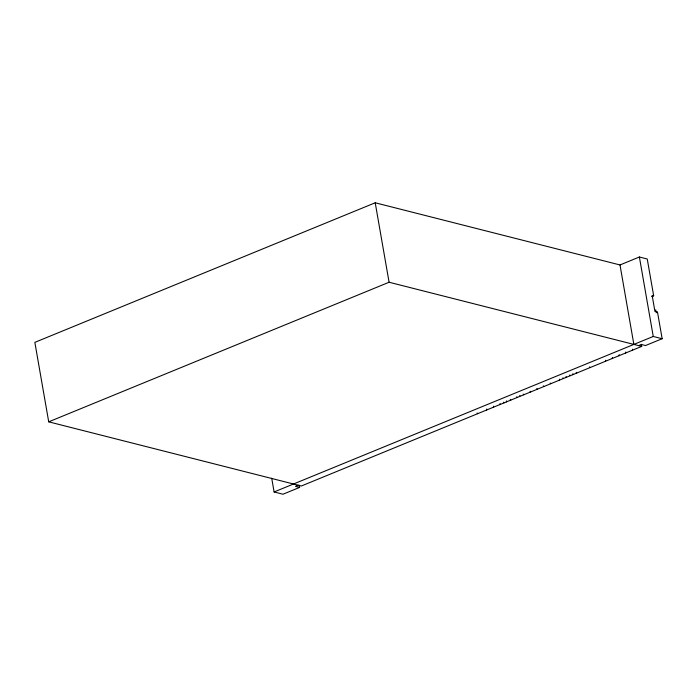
<?xml version="1.0" encoding="UTF-8"?>
<svg xmlns="http://www.w3.org/2000/svg" width="697" height="697" viewBox="0 0 697 697"><rect width="100%" height="100%" fill="white"/><g stroke="black" fill="none" stroke-linecap="round" stroke-linejoin="round"><path stroke-width="1.05" d="M486.541 410.054L486.811 409.008M493.38 407.248L493.65 406.203M499.81 404.608L500.08 403.563M506.344 401.934L506.606 400.888M519.613 396.488L519.875 395.443M559.308 380.205L559.578 379.168M565.842 377.53L566.103 376.485M572.673 374.725L572.943 373.679M605.432 361.29L605.702 360.244M612.271 358.485L612.541 357.448M619.006 355.723L619.276 354.677M625.54 353.048L625.801 352.002M632.379 350.243L632.641 349.197M651.712 296.634L653.673 295.833L647.243 258.996L639.384 257.001L619.999 264.956L375.213 202.775L34.85 342.366L48.72 421.833L301.348 486.001L641.719 346.409L641.345 344.292M48.72 421.833L389.083 282.241L641.719 346.409M656.199 312.692L657.515 312.151L662.15 338.725L645.527 345.538L641.353 344.484L638.591 345.616M271.699 478.186L274.104 491.96L653.255 336.459L662.15 338.725M298.229 485.208L295.458 486.34L299.623 487.403L299.257 485.278M299.623 487.403L282.999 494.225L274.104 491.96M653.673 295.833L652.148 295.441L654.945 311.507L657.515 312.151M589.549 366.875L590.124 367.572M576.184 372.355L576.75 373.052M569.754 374.995L570.32 375.692M562.915 377.791L563.49 378.497M550.16 383.028L550.726 383.725M543.32 385.833L543.895 386.53M536.795 388.508L537.361 389.214M530.06 391.27L530.626 391.975M523.22 394.075L523.787 394.781M516.686 396.759L517.261 397.456M510.256 399.39L510.831 400.095M503.417 402.195L503.992 402.892M477.088 412.99L477.663 413.696M655.711 309.86L655.955 311.28M639.384 257.001L653.255 336.459M619.999 264.956L633.861 344.414M375.213 202.775L389.083 282.241"/></g></svg>
